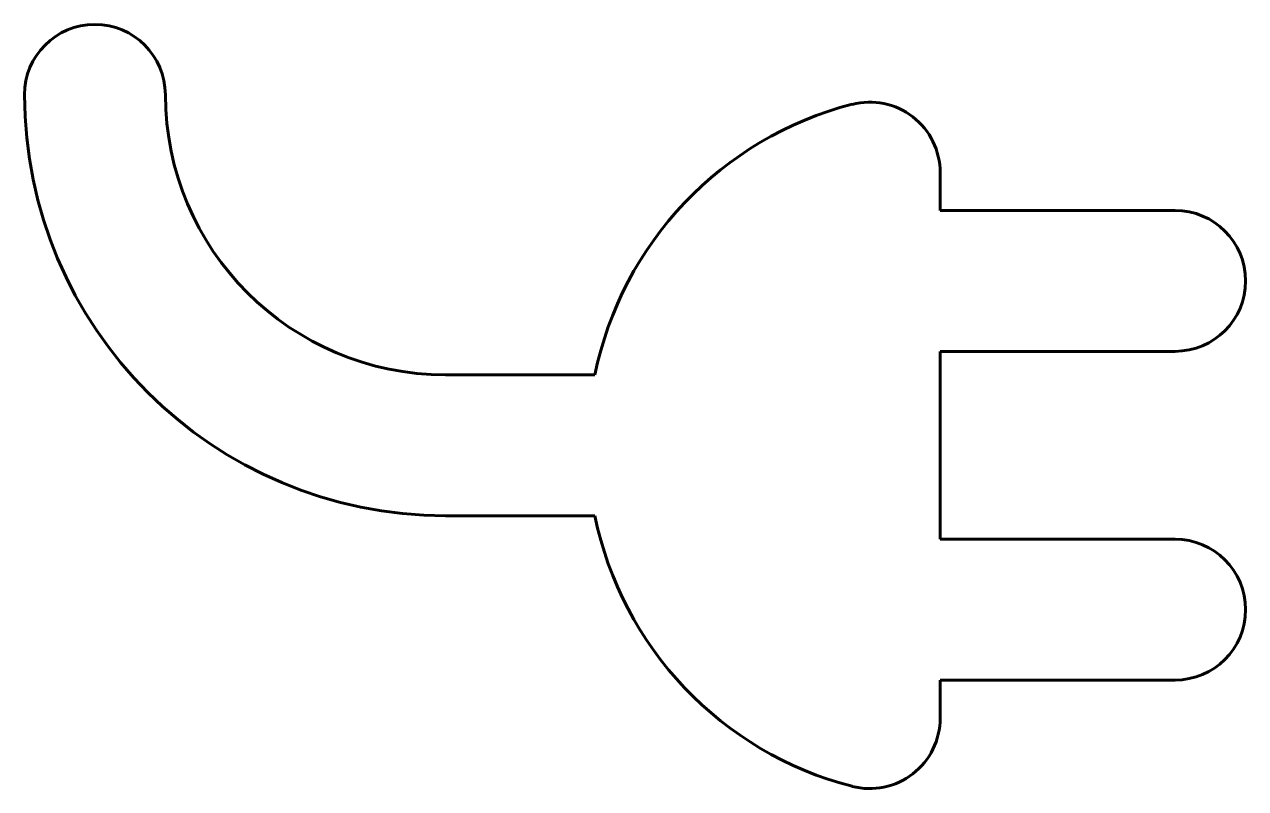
# Model space of a CAD drawing. Header units: millimetres. Extents: x -13.4 to -3, y -12.3 to -5.8.
import ezdxf

# ---------------------------------------------------------------- set-up
doc = ezdxf.new("R2010")
doc.units = ezdxf.units.MM
doc.linetypes.add('K5LT_BASIC', pattern=[0])

msp = doc.modelspace()

# ---------------------------------------------------------------- linework, layer by layer
at = {"color": 150, "linetype": 'K5LT_BASIC', "lineweight": 60, "true_color": 0x0080ff}
for p, q in [((-5.6, -7.047), (-5.6, -7.37)), ((-5.6, -7.37), (-3.6, -7.37)), ((-5.6, -8.57), (-3.6, -8.57)), ((-5.6, -8.57), (-5.6, -10.17)), ((-9.81, -8.77), (-8.81, -8.77)), ((-8.81, -8.77), (-8.539, -8.77)), ((-9.81, -9.97), (-8.539, -9.97)), ((-5.6, -10.17), (-3.6, -10.17)), ((-5.6, -11.37), (-3.6, -11.37)), ((-5.6, -11.37), (-5.6, -11.694))]:
    msp.add_line(p, q, dxfattribs=at)
for centre, radius, start, end in [((-12.796, -6.385), 0.6, 0, 180), ((-9.81, -6.385), 3.585, 180, 270), ((-9.81, -6.385), 2.385, 180, 270), ((-5.6, -9.37), 3, 104.4775, 168.463), ((-6.2, -7.047), 0.6, 0, 104.4775), ((-3.6, -7.97), 0.6, 270, 90), ((-5.6, -9.37), 3, 191.537, 255.5225), ((-3.6, -10.77), 0.6, 270, 90), ((-6.2, -11.694), 0.6, 255.5225, 0)]:
    msp.add_arc(centre, radius, start, end, dxfattribs=at)

doc.saveas('drawing.dxf')
